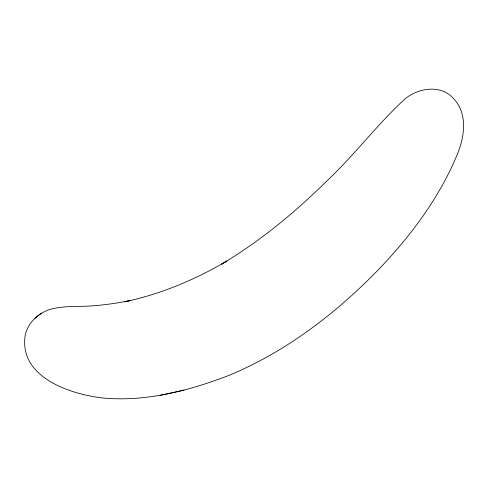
<?xml version="1.0" encoding="UTF-8"?>
<svg xmlns="http://www.w3.org/2000/svg" width="488" height="488" viewBox="0 0 488 488"><rect width="100%" height="100%" fill="white"/><g stroke="black" fill="none" stroke-linecap="round" stroke-linejoin="round"><path stroke-width="0.73" d="M124.617 301.785L130.131 300.584C114.656 303.64 98.991 305.817 83.21 306.324C72.206 306.324 61.177 306.568 50.447 309.258C38.174 313.131 27.462 322.989 25.083 335.994C19.288 377.81 70.998 394.499 103.627 398.086C146.534 401.85 189.198 390.638 228.945 375.394C286.328 351.592 336.421 313.052 379.414 268.644C411.128 235.405 439.127 197.878 456.933 155.282C464.564 137.274 468.26 113.271 453.004 98.015C440.158 84.034 417.179 88.09 404.101 99.692C376.248 125.599 353.318 156.343 325.465 182.329C293.965 213.286 259.573 241.529 221.552 264.148L226.963 261.007C195.188 279.648 160.79 294.179 124.66 301.755M34.831 318.255L41.651 313.089M160.229 395.292L184.037 390.107"/></g></svg>
